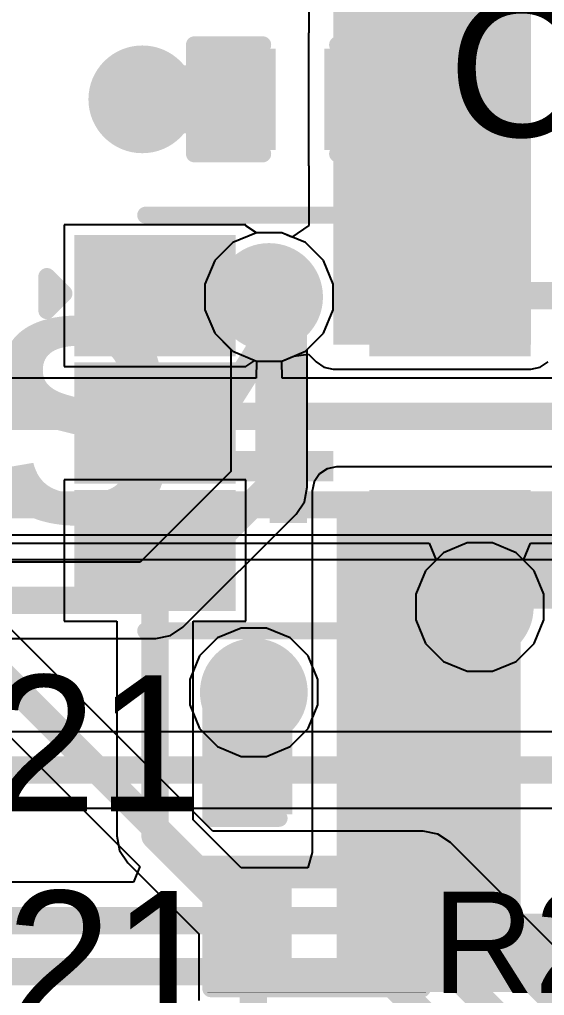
# Model space of a CAD drawing. Header units: inches. Extents: x -0.91 to 3.86, y -0.82 to 4.16.
# Drawn here: x 2.234 to 2.388, y 3.417 to 3.7034 of the extents above; entities that cross this region are included whole.
import ezdxf

# ---------------------------------------------------------------- set-up
doc = ezdxf.new("R2010")
doc.units = ezdxf.units.IN
doc.header["$MEASUREMENT"] = 0
for name, color, linetype in [('Bottom Layer 1', 5, 'Continuous'), ('Bottom Solder', 6, 'Continuous'), ('GND+Signal', 16, 'Continuous'), ('Mechanical 17', 56, 'Continuous'), ('PWR+Signal', 76, 'Continuous'), ('Top Layer 1', 1, 'Continuous'), ('Top Overlay', 2, 'Continuous'), ('Top Paste', 8, 'Continuous'), ('Top Solder', 216, 'Continuous'), ('Via Holes', 16, 'Continuous')]:
    doc.layers.add(name, color=color, linetype=linetype)
doc.styles.add('Arial', font='', dxfattribs={"height": 0.2})
doc.styles.add('Arial_Bold', font='', dxfattribs={"height": 0.2})
doc.styles.get('Arial').set_extended_font_data('Arial')
doc.styles.get('Arial_Bold').set_extended_font_data('Arial', bold=True)

# ---------------------------------------------------------------- blocks, each defined once
blk = doc.blocks.new('R___0402_143')
at = {"layer": 'Top Layer 1'}
for points in [[(-0.0275, -0.0125), (-0.0275, 0.0125), (-0.0095, 0.0125), (-0.0095, -0.0125)], [(0.0095, -0.0125), (0.0095, 0.0125), (0.0275, 0.0125), (0.0275, -0.0125)]]:
    blk.add_hatch(color=1, dxfattribs=at).paths.add_polyline_path(points)
at = {"layer": 'Top Paste'}
for points in [[(-0.0275, -0.0125), (-0.0275, 0.0125), (-0.0095, 0.0125), (-0.0095, -0.0125)], [(0.0095, -0.0125), (0.0095, 0.0125), (0.0275, 0.0125), (0.0275, -0.0125)]]:
    blk.add_hatch(color=8, dxfattribs=at).paths.add_polyline_path(points)
at = {"layer": 'Top Solder'}
for points in [[(-0.02967, -0.01467), (-0.02967, 0.01467), (-0.00733, 0.01467), (-0.00733, -0.01467)], [(0.00733, -0.01467), (0.00733, 0.01467), (0.02967, 0.01467), (0.02967, -0.01467)]]:
    blk.add_hatch(color=216, dxfattribs=at).paths.add_polyline_path(points)
at = {"layer": 'Top Overlay'}
for points in [[(-0.031, -0.016, 0.005, 0.005, 0), (-0.031, 0.016, 0.005, 0.005, 0)], [(-0.031, 0.016, 0.005, 0.005, 0), (0.031, 0.016, 0.005, 0.005, 0)], [(0.031, -0.016, 0.005, 0.005, 0), (0.031, 0.016, 0.005, 0.005, 0)], [(-0.031, -0.016, 0.005, 0.005, 0), (0.031, -0.016, 0.005, 0.005, 0)], [(-0.032, -0.017, 0.000127, 0.000127, 0), (0.032, -0.017, 0.000127, 0.000127, 0)]]:
    blk.add_lwpolyline(points, format="xyseb", dxfattribs=at)
for points in [[(-0.03225, 0.016, 0.0025, 0.0025, 1), (-0.02975, 0.016, 0.0025, 0.0025, 1)], [(-0.03225, 0.016, 0.0025, 0.0025, 1), (-0.02975, 0.016, 0.0025, 0.0025, 1)], [(0.02975, 0.016, 0.0025, 0.0025, 1), (0.03225, 0.016, 0.0025, 0.0025, 1)], [(0.02975, 0.016, 0.0025, 0.0025, 1), (0.03225, 0.016, 0.0025, 0.0025, 1)], [(-0.03225, -0.016, 0.0025, 0.0025, 1), (-0.02975, -0.016, 0.0025, 0.0025, 1)], [(-0.03225, -0.016, 0.0025, 0.0025, 1), (-0.02975, -0.016, 0.0025, 0.0025, 1)], [(0.02975, -0.016, 0.0025, 0.0025, 1), (0.03225, -0.016, 0.0025, 0.0025, 1)], [(0.02975, -0.016, 0.0025, 0.0025, 1), (0.03225, -0.016, 0.0025, 0.0025, 1)], [(-0.03203, -0.017, 0.0000635, 0.0000635, 1), (-0.03197, -0.017, 0.0000635, 0.0000635, 1)], [(0.03197, -0.017, 0.0000635, 0.0000635, 1), (0.03203, -0.017, 0.0000635, 0.0000635, 1)]]:
    blk.add_lwpolyline(points, format="xyseb", close=True, dxfattribs=at)
blk = doc.blocks.new('TSOT_25_168')
at = {"layer": 'Top Layer 1'}
for points in [[(-0.0236, 0.05118), (-0.0236, 0.02362), (-0.06297, 0.02362), (-0.06297, 0.05118)], [(0.06297, 0.05118), (0.06297, 0.02362), (0.0236, 0.02362), (0.0236, 0.05118)], [(-0.0236, 0.01378), (-0.0236, -0.01378), (-0.06297, -0.01378), (-0.06297, 0.01378)], [(-0.0236, -0.02362), (-0.0236, -0.05118), (-0.06297, -0.05118), (-0.06297, -0.02362)], [(0.06297, -0.02362), (0.06297, -0.05118), (0.0236, -0.05118), (0.0236, -0.02362)]]:
    blk.add_hatch(color=1, dxfattribs=at).paths.add_polyline_path(points)
at = {"layer": 'Top Paste'}
for points in [[(-0.0236, 0.05118), (-0.0236, 0.02362), (-0.06297, 0.02362), (-0.06297, 0.05118)], [(0.06297, 0.05118), (0.06297, 0.02362), (0.0236, 0.02362), (0.0236, 0.05118)], [(-0.0236, 0.01378), (-0.0236, -0.01378), (-0.06297, -0.01378), (-0.06297, 0.01378)], [(-0.0236, -0.02362), (-0.0236, -0.05118), (-0.06297, -0.05118), (-0.06297, -0.02362)], [(0.06297, -0.02362), (0.06297, -0.05118), (0.0236, -0.05118), (0.0236, -0.02362)]]:
    blk.add_hatch(color=8, dxfattribs=at).paths.add_polyline_path(points)
at = {"layer": 'Top Solder'}
for points in [[(-0.0196, 0.05518), (-0.0196, 0.01962), (-0.06697, 0.01962), (-0.06697, 0.05518)], [(0.06697, 0.05518), (0.06697, 0.01962), (0.0196, 0.01962), (0.0196, 0.05518)], [(-0.0196, 0.01778), (-0.0196, -0.01778), (-0.06697, -0.01778), (-0.06697, 0.01778)], [(-0.0196, -0.01962), (-0.0196, -0.05518), (-0.06697, -0.05518), (-0.06697, -0.01962)], [(0.06697, -0.01962), (0.06697, -0.05518), (0.0196, -0.05518), (0.0196, -0.01962)]]:
    blk.add_hatch(color=216, dxfattribs=at).paths.add_polyline_path(points)
at = {"layer": 'Top Overlay'}
for points in [[(-0.046, 0.061, 0.005, 0.005, 0), (0.046, 0.061, 0.005, 0.005, 0)], [(-0.075, 0.033, 0.005, 0.005, 0), (-0.075, 0.043, 0.005, 0.005, 0)], [(-0.075, 0.043, 0.005, 0.005, 0), (-0.07, 0.038, 0.005, 0.005, 0)], [(-0.075, 0.033, 0.005, 0.005, 0), (-0.07, 0.038, 0.005, 0.005, 0)], [(-0.046, -0.061, 0.005, 0.005, 0), (0.046, -0.061, 0.005, 0.005, 0)]]:
    blk.add_lwpolyline(points, format="xyseb", dxfattribs=at)
for points in [[(-0.04725, 0.061, 0.0025, 0.0025, 1), (-0.04475, 0.061, 0.0025, 0.0025, 1)], [(0.04475, 0.061, 0.0025, 0.0025, 1), (0.04725, 0.061, 0.0025, 0.0025, 1)], [(-0.07625, 0.043, 0.0025, 0.0025, 1), (-0.07375, 0.043, 0.0025, 0.0025, 1)], [(-0.07625, 0.043, 0.0025, 0.0025, 1), (-0.07375, 0.043, 0.0025, 0.0025, 1)], [(-0.07125, 0.038, 0.0025, 0.0025, 1), (-0.06875, 0.038, 0.0025, 0.0025, 1)], [(-0.07125, 0.038, 0.0025, 0.0025, 1), (-0.06875, 0.038, 0.0025, 0.0025, 1)], [(-0.07625, 0.033, 0.0025, 0.0025, 1), (-0.07375, 0.033, 0.0025, 0.0025, 1)], [(-0.07625, 0.033, 0.0025, 0.0025, 1), (-0.07375, 0.033, 0.0025, 0.0025, 1)], [(-0.04725, -0.061, 0.0025, 0.0025, 1), (-0.04475, -0.061, 0.0025, 0.0025, 1)], [(0.04475, -0.061, 0.0025, 0.0025, 1), (0.04725, -0.061, 0.0025, 0.0025, 1)]]:
    blk.add_lwpolyline(points, format="xyseb", close=True, dxfattribs=at)
blk = doc.blocks.new('C___0402_229')
at = {"layer": 'Top Layer 1'}
for points in [[(-0.0275, -0.0125), (-0.0275, 0.0125), (-0.0095, 0.0125), (-0.0095, -0.0125)], [(0.0095, -0.0125), (0.0095, 0.0125), (0.0275, 0.0125), (0.0275, -0.0125)]]:
    blk.add_hatch(color=1, dxfattribs=at).paths.add_polyline_path(points)
at = {"layer": 'Top Paste'}
for points in [[(-0.0275, -0.0125), (-0.0275, 0.0125), (-0.0095, 0.0125), (-0.0095, -0.0125)], [(0.0095, -0.0125), (0.0095, 0.0125), (0.0275, 0.0125), (0.0275, -0.0125)]]:
    blk.add_hatch(color=8, dxfattribs=at).paths.add_polyline_path(points)
at = {"layer": 'Top Solder'}
for points in [[(-0.02986, -0.01486), (-0.02986, 0.01486), (-0.00714, 0.01486), (-0.00714, -0.01486)], [(0.00714, -0.01486), (0.00714, 0.01486), (0.02986, 0.01486), (0.02986, -0.01486)]]:
    blk.add_hatch(color=216, dxfattribs=at).paths.add_polyline_path(points)
at = {"layer": 'Top Overlay'}
for points in [[(-0.011, 0.016, 0.005, 0.005, 0), (-0.031, 0.016, 0.005, 0.005, 0)], [(-0.031, 0.016, 0.005, 0.005, 0), (-0.031, -0.016, 0.005, 0.005, 0)], [(0.031, 0.016, 0.005, 0.005, 0), (0.011, 0.016, 0.005, 0.005, 0)], [(0.031, 0.016, 0.005, 0.005, 0), (0.031, -0.016, 0.005, 0.005, 0)], [(-0.011, -0.016, 0.005, 0.005, 0), (-0.031, -0.016, 0.005, 0.005, 0)], [(0.031, -0.016, 0.005, 0.005, 0), (0.011, -0.016, 0.005, 0.005, 0)]]:
    blk.add_lwpolyline(points, format="xyseb", dxfattribs=at)
for points in [[(-0.03225, 0.016, 0.0025, 0.0025, 1), (-0.02975, 0.016, 0.0025, 0.0025, 1)], [(-0.03225, 0.016, 0.0025, 0.0025, 1), (-0.02975, 0.016, 0.0025, 0.0025, 1)], [(-0.01225, 0.016, 0.0025, 0.0025, 1), (-0.00975, 0.016, 0.0025, 0.0025, 1)], [(0.00975, 0.016, 0.0025, 0.0025, 1), (0.01225, 0.016, 0.0025, 0.0025, 1)], [(0.02975, 0.016, 0.0025, 0.0025, 1), (0.03225, 0.016, 0.0025, 0.0025, 1)], [(0.02975, 0.016, 0.0025, 0.0025, 1), (0.03225, 0.016, 0.0025, 0.0025, 1)], [(-0.03225, -0.016, 0.0025, 0.0025, 1), (-0.02975, -0.016, 0.0025, 0.0025, 1)], [(-0.03225, -0.016, 0.0025, 0.0025, 1), (-0.02975, -0.016, 0.0025, 0.0025, 1)], [(-0.01225, -0.016, 0.0025, 0.0025, 1), (-0.00975, -0.016, 0.0025, 0.0025, 1)], [(0.00975, -0.016, 0.0025, 0.0025, 1), (0.01225, -0.016, 0.0025, 0.0025, 1)], [(0.02975, -0.016, 0.0025, 0.0025, 1), (0.03225, -0.016, 0.0025, 0.0025, 1)], [(0.02975, -0.016, 0.0025, 0.0025, 1), (0.03225, -0.016, 0.0025, 0.0025, 1)]]:
    blk.add_lwpolyline(points, format="xyseb", close=True, dxfattribs=at)
blk = doc.blocks.new('C___0402_230')
at = {"layer": 'Top Layer 1'}
for points in [[(-0.0275, -0.0125), (-0.0275, 0.0125), (-0.0095, 0.0125), (-0.0095, -0.0125)], [(0.0095, -0.0125), (0.0095, 0.0125), (0.0275, 0.0125), (0.0275, -0.0125)]]:
    blk.add_hatch(color=1, dxfattribs=at).paths.add_polyline_path(points)
at = {"layer": 'Top Paste'}
for points in [[(-0.0275, -0.0125), (-0.0275, 0.0125), (-0.0095, 0.0125), (-0.0095, -0.0125)], [(0.0095, -0.0125), (0.0095, 0.0125), (0.0275, 0.0125), (0.0275, -0.0125)]]:
    blk.add_hatch(color=8, dxfattribs=at).paths.add_polyline_path(points)
at = {"layer": 'Top Solder'}
for points in [[(-0.02986, -0.01486), (-0.02986, 0.01486), (-0.00714, 0.01486), (-0.00714, -0.01486)], [(0.00714, -0.01486), (0.00714, 0.01486), (0.02986, 0.01486), (0.02986, -0.01486)]]:
    blk.add_hatch(color=216, dxfattribs=at).paths.add_polyline_path(points)
at = {"layer": 'Top Overlay'}
for points in [[(-0.011, 0.016, 0.005, 0.005, 0), (-0.031, 0.016, 0.005, 0.005, 0)], [(-0.031, 0.016, 0.005, 0.005, 0), (-0.031, -0.016, 0.005, 0.005, 0)], [(0.031, 0.016, 0.005, 0.005, 0), (0.011, 0.016, 0.005, 0.005, 0)], [(0.031, 0.016, 0.005, 0.005, 0), (0.031, -0.016, 0.005, 0.005, 0)], [(-0.011, -0.016, 0.005, 0.005, 0), (-0.031, -0.016, 0.005, 0.005, 0)], [(0.031, -0.016, 0.005, 0.005, 0), (0.011, -0.016, 0.005, 0.005, 0)]]:
    blk.add_lwpolyline(points, format="xyseb", dxfattribs=at)
for points in [[(-0.03225, 0.016, 0.0025, 0.0025, 1), (-0.02975, 0.016, 0.0025, 0.0025, 1)], [(-0.03225, 0.016, 0.0025, 0.0025, 1), (-0.02975, 0.016, 0.0025, 0.0025, 1)], [(-0.01225, 0.016, 0.0025, 0.0025, 1), (-0.00975, 0.016, 0.0025, 0.0025, 1)], [(0.00975, 0.016, 0.0025, 0.0025, 1), (0.01225, 0.016, 0.0025, 0.0025, 1)], [(0.02975, 0.016, 0.0025, 0.0025, 1), (0.03225, 0.016, 0.0025, 0.0025, 1)], [(0.02975, 0.016, 0.0025, 0.0025, 1), (0.03225, 0.016, 0.0025, 0.0025, 1)], [(-0.03225, -0.016, 0.0025, 0.0025, 1), (-0.02975, -0.016, 0.0025, 0.0025, 1)], [(-0.03225, -0.016, 0.0025, 0.0025, 1), (-0.02975, -0.016, 0.0025, 0.0025, 1)], [(-0.01225, -0.016, 0.0025, 0.0025, 1), (-0.00975, -0.016, 0.0025, 0.0025, 1)], [(0.00975, -0.016, 0.0025, 0.0025, 1), (0.01225, -0.016, 0.0025, 0.0025, 1)], [(0.02975, -0.016, 0.0025, 0.0025, 1), (0.03225, -0.016, 0.0025, 0.0025, 1)], [(0.02975, -0.016, 0.0025, 0.0025, 1), (0.03225, -0.016, 0.0025, 0.0025, 1)]]:
    blk.add_lwpolyline(points, format="xyseb", close=True, dxfattribs=at)

msp = doc.modelspace()

# ---------------------------------------------------------------- hatches: boundary and pattern name
at = {"layer": 'Bottom Layer 1'}
h = msp.add_hatch(color=5, dxfattribs=at)
edge = h.paths.add_edge_path()
edge.add_arc((2.27, 3.68), 0.01181, 0, 360)
h = msp.add_hatch(color=5, dxfattribs=at)
edge = h.paths.add_edge_path()
edge.add_arc((2.30719, 3.622), 0.01181, 0, 360)
h = msp.add_hatch(color=5, dxfattribs=at)
edge = h.paths.add_edge_path()
edge.add_arc((2.369, 3.531), 0.01181, 0, 360)
h = msp.add_hatch(color=5, dxfattribs=at)
edge = h.paths.add_edge_path()
edge.add_arc((2.30271, 3.506), 0.01181, 0, 360)
at = {"layer": 'Bottom Solder'}
h = msp.add_hatch(color=6, dxfattribs=at)
edge = h.paths.add_edge_path()
edge.add_arc((2.27, 3.68), 0.01581, 0, 360)
h = msp.add_hatch(color=6, dxfattribs=at)
edge = h.paths.add_edge_path()
edge.add_arc((2.30719, 3.622), 0.01581, 0, 360)
h = msp.add_hatch(color=6, dxfattribs=at)
edge = h.paths.add_edge_path()
edge.add_arc((2.369, 3.531), 0.01581, 0, 360)
h = msp.add_hatch(color=6, dxfattribs=at)
edge = h.paths.add_edge_path()
edge.add_arc((2.30271, 3.506), 0.01581, 0, 360)
at = {"layer": 'GND+Signal'}
h = msp.add_hatch(color=16, dxfattribs=at)
edge = h.paths.add_edge_path()
edge.add_arc((2.27, 3.68), 0.01181, 0, 360)
h = msp.add_hatch(color=16, dxfattribs=at)
edge = h.paths.add_edge_path()
edge.add_arc((2.30719, 3.622), 0.01181, 0, 360)
h = msp.add_hatch(color=16, dxfattribs=at)
edge = h.paths.add_edge_path()
edge.add_arc((2.369, 3.531), 0.01181, 0, 360)
h = msp.add_hatch(color=16, dxfattribs=at)
edge = h.paths.add_edge_path()
edge.add_arc((2.30271, 3.506), 0.01181, 0, 360)
at = {"layer": 'PWR+Signal'}
h = msp.add_hatch(color=76, dxfattribs=at)
edge = h.paths.add_edge_path()
edge.add_arc((2.27, 3.68), 0.01181, 0, 360)
h = msp.add_hatch(color=76, dxfattribs=at)
edge = h.paths.add_edge_path()
edge.add_arc((2.30719, 3.622), 0.01181, 0, 360)
h = msp.add_hatch(color=76, dxfattribs=at)
edge = h.paths.add_edge_path()
edge.add_arc((2.369, 3.531), 0.01181, 0, 360)
h = msp.add_hatch(color=76, dxfattribs=at)
edge = h.paths.add_edge_path()
edge.add_arc((2.30271, 3.506), 0.01181, 0, 360)
at = {"layer": 'Top Layer 1'}
for points in [[(2.326, 3.608), (2.384, 3.608), (2.384, 3.827), (2.326, 3.827)], [(2.327, 3.5305), (2.426, 3.5305), (2.426, 3.565), (2.327, 3.565)], [(2.327, 3.418), (2.381, 3.418), (2.381, 3.565), (2.327, 3.565)]]:
    msp.add_hatch(color=1, dxfattribs=at).paths.add_polyline_path(points)
h = msp.add_hatch(color=1, dxfattribs=at)
edge = h.paths.add_edge_path()
edge.add_arc((2.27, 3.68), 0.01181, 0, 360)
h = msp.add_hatch(color=1, dxfattribs=at)
edge = h.paths.add_edge_path()
edge.add_arc((2.30719, 3.622), 0.01181, 0, 360)
h = msp.add_hatch(color=1, dxfattribs=at)
edge = h.paths.add_edge_path()
edge.add_arc((2.369, 3.531), 0.01181, 0, 360)
h = msp.add_hatch(color=1, dxfattribs=at)
edge = h.paths.add_edge_path()
edge.add_arc((2.30271, 3.506), 0.01181, 0, 360)
at = {"layer": 'Top Solder'}
h = msp.add_hatch(color=216, dxfattribs=at)
edge = h.paths.add_edge_path()
edge.add_arc((2.27, 3.68), 0.01581, 0, 360)
at = {"layer": 'Via Holes'}
h = msp.add_hatch(color=7, dxfattribs=at)
edge = h.paths.add_edge_path()
edge.add_arc((2.27, 3.68), 0.00591, 0, 360)
h = msp.add_hatch(color=7, dxfattribs=at)
edge = h.paths.add_edge_path()
edge.add_arc((2.30719, 3.622), 0.00591, 0, 360)
h = msp.add_hatch(color=7, dxfattribs=at)
edge = h.paths.add_edge_path()
edge.add_arc((2.369, 3.531), 0.00591, 0, 360)
h = msp.add_hatch(color=7, dxfattribs=at)
edge = h.paths.add_edge_path()
edge.add_arc((2.30271, 3.506), 0.00591, 0, 360)

# ---------------------------------------------------------------- linework, layer by layer
at = {"layer": 'Bottom Layer 1'}
for p, q in [((2.30345, 3.64081), (2.29653, 3.63795)), ((2.31093, 3.64081), (2.30345, 3.64081)), ((2.31784, 3.63795), (2.31093, 3.64081)), ((2.29653, 3.63795), (2.29124, 3.63266)), ((2.32314, 3.63266), (2.31784, 3.63795)), ((2.29124, 3.63266), (2.28838, 3.62574)), ((2.326, 3.62574), (2.32314, 3.63266)), ((2.28838, 3.62574), (2.28838, 3.61826)), ((2.326, 3.61826), (2.326, 3.62574)), ((2.28838, 3.61826), (2.29124, 3.61134)), ((2.32314, 3.61134), (2.326, 3.61826)), ((2.29124, 3.61134), (2.29597, 3.60661)), ((2.3184, 3.60661), (2.32314, 3.61134)), ((2.29597, 3.60661), (2.29597, 3.57083)), ((2.3184, 3.56619), (2.3184, 3.60661)), ((2.29597, 3.57083), (2.26935, 3.54422)), ((2.31755, 3.5619), (2.3184, 3.56619)), ((2.31512, 3.55826), (2.31755, 3.5619)), ((2.28193, 3.52507), (2.31512, 3.55826)), ((2.31512, 3.55826), (2.31512, 3.55826)), ((2.36526, 3.54981), (2.35834, 3.54695)), ((2.37274, 3.54981), (2.36526, 3.54981)), ((2.37966, 3.54695), (2.37274, 3.54981)), ((2.35834, 3.54695), (2.35305, 3.54166)), ((2.38495, 3.54166), (2.37966, 3.54695)), ((2.26935, 3.54422), (2.22239, 3.54422)), ((2.35305, 3.54166), (2.35019, 3.53474)), ((2.38781, 3.53474), (2.38495, 3.54166)), ((2.35019, 3.53474), (2.35019, 3.52726)), ((2.38781, 3.52726), (2.38781, 3.53474)), ((2.35019, 3.52726), (2.35305, 3.52034)), ((2.38495, 3.52034), (2.38781, 3.52726)), ((2.27829, 3.52264), (2.28193, 3.52507)), ((2.22239, 3.52178), (2.274, 3.52178)), ((2.274, 3.52178), (2.27829, 3.52264)), ((2.274, 3.52178), (2.274, 3.52178)), ((2.35305, 3.52034), (2.35834, 3.51505)), ((2.37966, 3.51505), (2.38495, 3.52034)), ((2.35834, 3.51505), (2.36526, 3.51219)), ((2.37274, 3.51219), (2.37966, 3.51505)), ((2.36526, 3.51219), (2.37274, 3.51219)), ((2.39295, 3.4944), (2.17043, 3.4944)), ((2.17043, 3.47197), (2.39442, 3.47197))]:
    msp.add_line(p, q, dxfattribs=at)
for points in [[(2.30719, 3.56619, 0.008, 0.008, 0), (2.30719, 3.622, 0.008, 0.008, 0)], [(2.274, 3.533, 0.008, 0.008, 0), (2.30719, 3.56619, 0.008, 0.008, 0)], [(2.207, 3.533, 0.008, 0.008, 0), (2.274, 3.533, 0.008, 0.008, 0)], [(2.13281, 3.48319, 0.008, 0.008, 0), (2.31216, 3.48319, 0.008, 0.008, 0)], [(2.31216, 3.48319, 0.008, 0.008, 0), (2.40819, 3.48319, 0.008, 0.008, 0)]]:
    msp.add_lwpolyline(points, format="xyseb", dxfattribs=at)
for points in [[(2.30519, 3.622, 0.004, 0.004, 1), (2.30919, 3.622, 0.004, 0.004, 1)], [(2.30519, 3.56619, 0.004, 0.004, 1), (2.30919, 3.56619, 0.004, 0.004, 1)], [(2.30519, 3.56619, 0.004, 0.004, 1), (2.30919, 3.56619, 0.004, 0.004, 1)], [(2.272, 3.533, 0.004, 0.004, 1), (2.276, 3.533, 0.004, 0.004, 1)], [(2.272, 3.533, 0.004, 0.004, 1), (2.276, 3.533, 0.004, 0.004, 1)], [(2.31016, 3.48319, 0.004, 0.004, 1), (2.31416, 3.48319, 0.004, 0.004, 1)], [(2.31016, 3.48319, 0.004, 0.004, 1), (2.31416, 3.48319, 0.004, 0.004, 1)]]:
    msp.add_lwpolyline(points, format="xyseb", close=True, dxfattribs=at)
at = {"layer": 'GND+Signal'}
for p, q in [((2.30345, 3.64081), (2.29653, 3.63795)), ((2.31093, 3.64081), (2.30345, 3.64081)), ((2.31784, 3.63795), (2.31093, 3.64081)), ((2.29653, 3.63795), (2.29124, 3.63266)), ((2.32314, 3.63266), (2.31784, 3.63795)), ((2.29124, 3.63266), (2.28838, 3.62574)), ((2.326, 3.62574), (2.32314, 3.63266)), ((2.28838, 3.62574), (2.28838, 3.61826)), ((2.326, 3.61826), (2.326, 3.62574)), ((2.28838, 3.61826), (2.29124, 3.61134)), ((2.32314, 3.61134), (2.326, 3.61826)), ((2.29124, 3.61134), (2.29653, 3.60605)), ((2.31784, 3.60605), (2.32314, 3.61134)), ((2.29653, 3.60605), (2.30345, 3.60319)), ((2.31093, 3.60319), (2.31784, 3.60605)), ((2.30345, 3.60319), (2.30338, 3.59822)), ((2.31099, 3.59822), (2.31093, 3.60319)), ((2.30338, 3.59822), (2.10839, 3.59822)), ((2.44377, 3.59822), (2.31099, 3.59822)), ((2.22389, 3.54978), (2.35411, 3.54978)), ((2.35411, 3.54978), (2.35618, 3.54478)), ((2.38182, 3.54478), (2.38389, 3.54978)), ((2.38389, 3.54978), (2.42835, 3.54978)), ((2.35618, 3.54478), (2.35305, 3.54166)), ((2.38495, 3.54166), (2.38182, 3.54478)), ((2.35305, 3.54166), (2.35019, 3.53474)), ((2.38781, 3.53474), (2.38495, 3.54166)), ((2.35019, 3.53474), (2.35019, 3.52726)), ((2.38781, 3.52726), (2.38781, 3.53474)), ((2.29065, 3.46522), (2.22581, 3.53005)), ((2.35019, 3.52726), (2.35305, 3.52034)), ((2.38495, 3.52034), (2.38781, 3.52726)), ((2.35305, 3.52034), (2.35834, 3.51505)), ((2.37966, 3.51505), (2.38495, 3.52034)), ((2.35834, 3.51505), (2.36526, 3.51219)), ((2.37274, 3.51219), (2.37966, 3.51505)), ((2.20995, 3.51419), (2.2693, 3.45483)), ((2.36526, 3.51219), (2.37274, 3.51219)), ((2.35243, 3.46522), (2.29065, 3.46522)), ((2.35672, 3.46436), (2.35243, 3.46522)), ((2.35243, 3.46522), (2.35243, 3.46522)), ((2.36036, 3.46193), (2.35672, 3.46436)), ((2.52894, 3.29335), (2.36036, 3.46193)), ((2.2693, 3.45483), (2.26739, 3.45022)), ((2.26739, 3.45022), (2.1604, 3.45022))]:
    msp.add_line(p, q, dxfattribs=at)
for points in [[(2.097, 3.587, 0.008, 0.008, 0), (2.44377, 3.587, 0.008, 0.008, 0)], [(1.918, 3.561, 0.008, 0.008, 0), (2.433, 3.561, 0.008, 0.008, 0)], [(2.207, 3.533, 0.008, 0.008, 0), (2.286, 3.454, 0.008, 0.008, 0)], [(2.286, 3.454, 0.008, 0.008, 0), (2.35243, 3.454, 0.008, 0.008, 0)], [(2.35243, 3.454, 0.008, 0.008, 0), (2.52101, 3.28542, 0.008, 0.008, 0)], [(1.981, 3.439, 0.008, 0.008, 0), (2.34621, 3.439, 0.008, 0.008, 0)], [(2.34621, 3.439, 0.008, 0.008, 0), (2.44719, 3.33802, 0.008, 0.008, 0)], [(1.868, 3.424, 0.008, 0.008, 0), (2.34, 3.424, 0.008, 0.008, 0)], [(2.34, 3.424, 0.008, 0.008, 0), (2.396, 3.368, 0.008, 0.008, 0)]]:
    msp.add_lwpolyline(points, format="xyseb", dxfattribs=at)
for points in [[(2.284, 3.454, 0.004, 0.004, 1), (2.288, 3.454, 0.004, 0.004, 1)], [(2.284, 3.454, 0.004, 0.004, 1), (2.288, 3.454, 0.004, 0.004, 1)], [(2.35043, 3.454, 0.004, 0.004, 1), (2.35443, 3.454, 0.004, 0.004, 1)], [(2.35043, 3.454, 0.004, 0.004, 1), (2.35443, 3.454, 0.004, 0.004, 1)], [(2.34421, 3.439, 0.004, 0.004, 1), (2.34821, 3.439, 0.004, 0.004, 1)], [(2.34421, 3.439, 0.004, 0.004, 1), (2.34821, 3.439, 0.004, 0.004, 1)], [(2.338, 3.424, 0.004, 0.004, 1), (2.342, 3.424, 0.004, 0.004, 1)], [(2.338, 3.424, 0.004, 0.004, 1), (2.342, 3.424, 0.004, 0.004, 1)]]:
    msp.add_lwpolyline(points, format="xyseb", close=True, dxfattribs=at)
at = {"layer": 'PWR+Signal'}
for p, q in [((2.30345, 3.64081), (2.29653, 3.63795)), ((2.31093, 3.64081), (2.30345, 3.64081)), ((2.31784, 3.63795), (2.31093, 3.64081)), ((2.29653, 3.63795), (2.29124, 3.63266)), ((2.32314, 3.63266), (2.31784, 3.63795)), ((2.29124, 3.63266), (2.28838, 3.62574)), ((2.326, 3.62574), (2.32314, 3.63266)), ((2.28838, 3.62574), (2.28838, 3.61826)), ((2.326, 3.61826), (2.326, 3.62574)), ((2.28838, 3.61826), (2.29124, 3.61134)), ((2.32314, 3.61134), (2.326, 3.61826)), ((2.29124, 3.61134), (2.29653, 3.60605)), ((2.31784, 3.60605), (2.32314, 3.61134)), ((2.29653, 3.60605), (2.30345, 3.60319)), ((2.31093, 3.60319), (2.31784, 3.60605)), ((2.30345, 3.60319), (2.31093, 3.60319)), ((2.96957, 3.55214), (2.2278, 3.55214)), ((2.2278, 3.545), (2.96957, 3.545)), ((2.29897, 3.52481), (2.29205, 3.52195)), ((2.30645, 3.52481), (2.29897, 3.52481)), ((2.31337, 3.52195), (2.30645, 3.52481)), ((2.29205, 3.52195), (2.28676, 3.51666)), ((2.31866, 3.51666), (2.31337, 3.52195)), ((2.28676, 3.51666), (2.2839, 3.50974)), ((2.32152, 3.50974), (2.31866, 3.51666)), ((2.2839, 3.50974), (2.2839, 3.50226)), ((2.32152, 3.50226), (2.32152, 3.50974)), ((2.2839, 3.50226), (2.28676, 3.49534)), ((2.31866, 3.49534), (2.32152, 3.50226)), ((2.28676, 3.49534), (2.29205, 3.49005)), ((2.31337, 3.49005), (2.31866, 3.49534)), ((2.29205, 3.49005), (2.29897, 3.48719)), ((2.30645, 3.48719), (2.31337, 3.49005)), ((2.29897, 3.48719), (2.30645, 3.48719))]:
    msp.add_line(p, q, dxfattribs=at)
at = {"layer": 'Top Layer 1'}
for p, q in [((2.31886, 3.75086), (2.31886, 3.6995)), ((2.31886, 3.6995), (2.31879, 3.6995)), ((2.31879, 3.6995), (2.31879, 3.6605)), ((2.31879, 3.6605), (2.31886, 3.6605)), ((2.31886, 3.6605), (2.31886, 3.64294)), ((2.3004, 3.64318), (2.24703, 3.64318)), ((2.24703, 3.64318), (2.24703, 3.60162)), ((2.3004, 3.64285), (2.3004, 3.64318)), ((2.30345, 3.64081), (2.3004, 3.64285)), ((2.31093, 3.64081), (2.30345, 3.64081)), ((2.31386, 3.6396), (2.31093, 3.64081)), ((2.31886, 3.64294), (2.31386, 3.6396)), ((2.3004, 3.60162), (2.30301, 3.60337)), ((2.30301, 3.60337), (2.30345, 3.60319)), ((2.30345, 3.60319), (2.31093, 3.60319)), ((2.31093, 3.60319), (2.31443, 3.60464)), ((2.31443, 3.60464), (2.31872, 3.60518)), ((2.31872, 3.60518), (2.32095, 3.60295)), ((2.24703, 3.60162), (2.3004, 3.60162)), ((2.3004, 3.60162), (2.3004, 3.60162)), ((2.32095, 3.60295), (2.32327, 3.60141)), ((2.32327, 3.60141), (2.326, 3.60086)), ((2.326, 3.60086), (2.384, 3.60086)), ((2.384, 3.60086), (2.38673, 3.60141)), ((2.38673, 3.60141), (2.38905, 3.60295)), ((2.32427, 3.57159), (2.32195, 3.57005)), ((2.327, 3.57214), (2.32427, 3.57159)), ((2.426, 3.57214), (2.327, 3.57214)), ((2.32195, 3.57005), (2.32041, 3.56773)), ((2.3004, 3.56838), (2.24703, 3.56838)), ((2.24703, 3.56838), (2.24703, 3.52682)), ((2.3004, 3.52682), (2.3004, 3.56838)), ((2.32041, 3.56773), (2.31986, 3.565)), ((2.31986, 3.565), (2.31986, 3.5305)), ((2.31986, 3.5305), (2.31986, 3.45898)), ((2.24703, 3.52682), (2.2625, 3.52682)), ((2.2625, 3.52682), (2.2625, 3.46389)), ((2.28493, 3.46854), (2.28493, 3.52682)), ((2.28493, 3.52682), (2.3004, 3.52682)), ((2.29897, 3.4545), (2.28493, 3.46854)), ((2.2625, 3.46389), (2.2625, 3.46389)), ((2.2625, 3.46389), (2.26335, 3.4596)), ((2.26335, 3.4596), (2.26578, 3.45596)), ((2.31986, 3.45898), (2.3186, 3.4545)), ((2.26578, 3.45596), (2.2866, 3.43514)), ((2.31486, 3.4545), (2.29897, 3.4545)), ((2.3186, 3.4545), (2.31486, 3.4545)), ((2.2866, 3.43514), (2.2866, 3.4155))]:
    msp.add_line(p, q, dxfattribs=at)
for points in [[(2.27, 3.68, 0.02, 0.02, 0), (2.295, 3.68, 0.02, 0.02, 0)], [(2.27371, 3.6224, 0.008, 0.008, 0), (2.3076, 3.6224, 0.008, 0.008, 0)], [(2.30719, 3.622, 0.008, 0.008, 0), (2.308, 3.622, 0.008, 0.008, 0)], [(2.3076, 3.6224, 0.008, 0.008, 0), (2.308, 3.622, 0.008, 0.008, 0)], [(2.36029, 3.6224, 0.008, 0.008, 0), (2.4186, 3.6224, 0.008, 0.008, 0)], [(2.27371, 3.46389, 0.008, 0.008, 0), (2.27371, 3.5476, 0.008, 0.008, 0)], [(2.3001, 3.485, 0.008, 0.008, 0), (2.3001, 3.5054, 0.008, 0.008, 0)], [(2.27371, 3.46389, 0.008, 0.008, 0), (2.3026, 3.435, 0.008, 0.008, 0)], [(2.3396, 3.435, 0.02, 0.02, 0), (2.3436, 3.431, 0.02, 0.02, 0)], [(2.3436, 3.431, 0.02, 0.02, 0), (2.515, 3.431, 0.02, 0.02, 0)], [(2.3026, 3.3736, 0.008, 0.008, 0), (2.3026, 3.435, 0.008, 0.008, 0)]]:
    msp.add_lwpolyline(points, format="xyseb", dxfattribs=at)
for points in [[(2.265, 3.68, 0.01, 0.01, 1), (2.275, 3.68, 0.01, 0.01, 1)], [(2.29, 3.68, 0.01, 0.01, 1), (2.3, 3.68, 0.01, 0.01, 1)], [(2.27171, 3.6224, 0.004, 0.004, 1), (2.27571, 3.6224, 0.004, 0.004, 1)], [(2.30519, 3.622, 0.004, 0.004, 1), (2.30919, 3.622, 0.004, 0.004, 1)], [(2.3056, 3.6224, 0.004, 0.004, 1), (2.3096, 3.6224, 0.004, 0.004, 1)], [(2.3056, 3.6224, 0.004, 0.004, 1), (2.3096, 3.6224, 0.004, 0.004, 1)], [(2.306, 3.622, 0.004, 0.004, 1), (2.31, 3.622, 0.004, 0.004, 1)], [(2.306, 3.622, 0.004, 0.004, 1), (2.31, 3.622, 0.004, 0.004, 1)], [(2.35829, 3.6224, 0.004, 0.004, 1), (2.36229, 3.6224, 0.004, 0.004, 1)], [(2.27171, 3.5476, 0.004, 0.004, 1), (2.27571, 3.5476, 0.004, 0.004, 1)], [(2.2981, 3.5054, 0.004, 0.004, 1), (2.3021, 3.5054, 0.004, 0.004, 1)], [(2.2981, 3.485, 0.004, 0.004, 1), (2.3021, 3.485, 0.004, 0.004, 1)], [(2.27171, 3.46389, 0.004, 0.004, 1), (2.27571, 3.46389, 0.004, 0.004, 1)], [(2.27171, 3.46389, 0.004, 0.004, 1), (2.27571, 3.46389, 0.004, 0.004, 1)], [(2.3346, 3.435, 0.01, 0.01, 1), (2.3446, 3.435, 0.01, 0.01, 1)], [(2.3386, 3.431, 0.01, 0.01, 1), (2.3486, 3.431, 0.01, 0.01, 1)], [(2.3386, 3.431, 0.01, 0.01, 1), (2.3486, 3.431, 0.01, 0.01, 1)], [(2.3006, 3.435, 0.004, 0.004, 1), (2.3046, 3.435, 0.004, 0.004, 1)], [(2.3006, 3.435, 0.004, 0.004, 1), (2.3046, 3.435, 0.004, 0.004, 1)]]:
    msp.add_lwpolyline(points, format="xyseb", close=True, dxfattribs=at)

# ---------------------------------------------------------------- block references
at = {"rotation": 180}
for name, p in [('C___0402_229', (2.3163, 3.68)), ('C___0402_230', (2.32111, 3.485))]:
    msp.add_blockref(name, p, dxfattribs=at)
for name, p in [('TSOT_25_168', (2.317, 3.585)), ('R___0402_143', (2.32111, 3.435))]:
    msp.add_blockref(name, p)

# ---------------------------------------------------------------- texts
at = {"layer": 'Mechanical 17', "style": 'Arial'}
msp.add_text('R26', height=0.02975, dxfattribs=at).set_placement((2.355, 3.41775))
at = {"layer": 'Top Overlay'}
for s, height, style, p in [('C22', 0.04, 'Arial', (2.35968, 3.66901)), ('VBUS4', 0.06, 'Arial_Bold', (2.047, 3.5557)), ('C21', 0.04, 'Arial', (2.18516, 3.47101)), ('R21', 0.04, 'Arial', (2.18965, 3.4077))]:
    msp.add_text(s, height=height, dxfattribs=dict(at, style=style)).set_placement(p)

doc.saveas('drawing.dxf')
